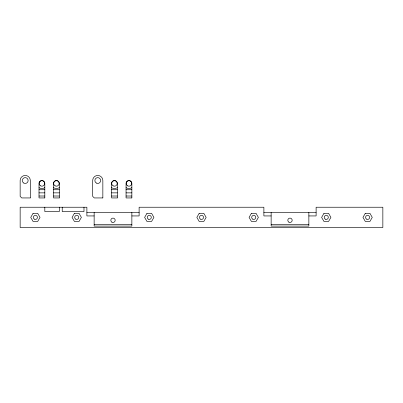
<?xml version="1.0" encoding="UTF-8"?>
<svg xmlns="http://www.w3.org/2000/svg" width="403" height="403" viewBox="0 0 403 403"><rect width="100%" height="100%" fill="white"/><g stroke="black" fill="none" stroke-linecap="round" stroke-linejoin="round"><path stroke-width="0.6" d="M44.814 187.596L44.773 187.632A5.078 5.078 0 0 1 39.711 188.015L39.01 187.556M59.322 187.596L59.281 187.632A5.078 5.078 0 0 1 54.219 188.015L53.518 187.556M117.354 187.596L117.313 187.632A5.078 5.078 0 0 1 112.251 188.015L111.55 187.556M131.862 187.596L131.821 187.632A5.078 5.078 0 0 1 126.759 188.015L126.058 187.556M39.01 189.727L44.814 189.727M53.518 189.727L59.322 189.727M111.55 189.727L117.354 189.727M126.058 189.727L131.862 189.727M39.01 192.866L44.814 192.866M53.518 192.866L59.322 192.866M111.55 192.866L117.354 192.866M126.058 192.866L131.862 192.866M39.01 196.009L44.814 196.009M53.518 196.009L59.322 196.009M111.55 196.009L117.354 196.009M126.058 196.009L131.862 196.009M86.887 212.452L139.161 212.452M263.839 212.452L316.113 212.452M94.141 215.937L86.887 215.937L86.887 207.233L20.15 207.233L20.15 227.544L382.85 227.544L382.85 207.233L316.113 207.233L316.113 215.937L308.859 215.937M131.862 215.937L139.116 215.937L139.116 207.233L263.884 207.233L263.884 215.937L271.138 215.937M94.141 224.642L131.862 224.642M271.138 224.642L308.859 224.642M308.859 212.452L308.859 226.093L271.138 226.093L271.138 212.452M131.862 212.452L131.862 226.093L94.141 226.093L94.141 212.452M83.985 207.233L83.985 211.585L62.223 211.585L62.223 207.233M59.322 207.233L59.322 211.585L44.814 211.585L44.814 207.233M33.061 213.363L30.739 217.388L33.061 221.408L37.706 221.408L40.028 217.388L37.706 213.363L33.061 213.363M74.409 213.363L72.087 217.388L74.409 221.408L79.053 221.408L81.376 217.388L79.053 213.363L74.409 213.363M146.949 213.363L144.627 217.388L146.949 221.408L151.593 221.408L153.916 217.388L151.593 213.363L146.949 213.363M199.178 213.363L196.855 217.388L199.178 221.408L203.822 221.408L206.145 217.388L203.822 213.363L199.178 213.363M251.407 213.363L249.084 217.388L251.407 221.408L256.051 221.408L258.373 217.388L256.051 213.363L251.407 213.363M323.947 213.363L321.624 217.388L323.947 221.408L328.591 221.408L330.913 217.388L328.591 213.363L323.947 213.363M365.294 213.363L362.972 217.388L365.294 221.408L369.939 221.408L372.261 217.388L369.939 213.363L365.294 213.363M30.306 197.944L21.747 197.944L20.15 196.352L20.15 180.534A5.078 5.078 0 0 1 25.228 175.456A5.078 5.078 0 0 1 30.306 180.534L30.306 197.944M44.814 197.944L39.01 197.944L39.01 183.436A2.902 2.902 0 0 1 41.912 180.534A2.902 2.902 0 0 1 44.814 183.436L44.814 197.944M59.322 197.944L53.518 197.944L53.518 183.436A2.902 2.902 0 0 1 56.42 180.534A2.902 2.902 0 0 1 59.322 183.436L59.322 197.944M102.846 197.944L94.287 197.944L92.69 196.352L92.69 180.534A5.078 5.078 0 0 1 97.768 175.456A5.078 5.078 0 0 1 102.846 180.534L102.846 197.944M117.354 197.944L111.55 197.944L111.55 183.436A2.902 2.902 0 0 1 114.452 180.534A2.902 2.902 0 0 1 117.354 183.436L117.354 197.944M131.862 197.944L126.058 197.944L126.058 183.436A2.902 2.902 0 0 1 128.96 180.534A2.902 2.902 0 0 1 131.862 183.436L131.862 197.944M34.366 219.146A2.03 2.03 0 0 0 37.414 217.388A2.03 2.03 0 0 0 34.366 215.625A2.03 2.03 0 0 0 34.366 219.146M75.714 219.146A2.03 2.03 0 0 0 78.761 217.388A2.03 2.03 0 0 0 75.714 215.625A2.03 2.03 0 0 0 75.714 219.146M148.254 219.146A2.03 2.03 0 0 0 151.301 217.388A2.03 2.03 0 0 0 148.254 215.625A2.03 2.03 0 0 0 148.254 219.146M200.482 219.146A2.03 2.03 0 0 0 203.53 217.388A2.03 2.03 0 0 0 200.482 215.625A2.03 2.03 0 0 0 200.482 219.146M252.711 219.146A2.03 2.03 0 0 0 255.759 217.388A2.03 2.03 0 0 0 252.711 215.625A2.03 2.03 0 0 0 252.711 219.146M325.251 219.146A2.03 2.03 0 0 0 328.299 217.388A2.03 2.03 0 0 0 325.251 215.625A2.03 2.03 0 0 0 325.251 219.146M111.913 222.174A2.176 2.176 0 0 0 115.177 220.29A2.176 2.176 0 0 0 111.913 218.401A2.176 2.176 0 0 0 111.913 222.174M288.911 222.174A2.176 2.176 0 0 0 292.175 220.29A2.176 2.176 0 0 0 288.911 218.401A2.176 2.176 0 0 0 288.911 222.174M366.599 219.146A2.03 2.03 0 0 0 369.647 217.388A2.03 2.03 0 0 0 366.599 215.625A2.03 2.03 0 0 0 366.599 219.146M23.777 183.048A2.902 2.902 0 0 0 28.129 180.534A2.902 2.902 0 0 0 23.777 178.025A2.902 2.902 0 0 0 23.777 183.048M40.532 185.823A2.756 2.756 0 0 0 44.668 183.436A2.756 2.756 0 0 0 40.532 181.053A2.756 2.756 0 0 0 40.532 185.823M55.04 185.823A2.756 2.756 0 0 0 59.176 183.436A2.756 2.756 0 0 0 55.04 181.053A2.756 2.756 0 0 0 55.04 185.823M96.317 183.048A2.902 2.902 0 0 0 100.669 180.534A2.902 2.902 0 0 0 96.317 178.025A2.902 2.902 0 0 0 96.317 183.048M113.072 185.823A2.756 2.756 0 0 0 117.208 183.436A2.756 2.756 0 0 0 113.072 181.053A2.756 2.756 0 0 0 113.072 185.823M127.58 185.823A2.756 2.756 0 0 0 131.716 183.436A2.756 2.756 0 0 0 127.58 181.053A2.756 2.756 0 0 0 127.58 185.823"/></g></svg>
